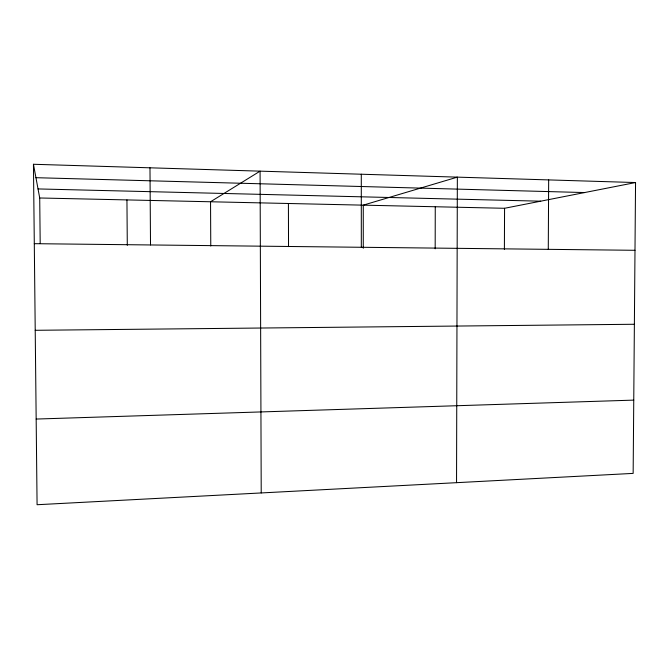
<?xml version="1.0" encoding="UTF-8"?>
<svg xmlns="http://www.w3.org/2000/svg" width="669" height="669" viewBox="0 0 669 669"><rect width="100%" height="100%" fill="white"/><g stroke="black" fill="none" stroke-linecap="round" stroke-linejoin="round"><path stroke-width="1" d="M435.176 248.826L435.26 206.746M456.542 482.675L457.353 177.134L363.267 205.149L363.275 248.266M504.393 249.361L504.568 208.285L635.55 182.545L633.15 473.393L37.079 504.727L33.45 164.273L635.55 182.545M548.279 249.336L548.664 179.902M36.168 419.053L633.752 400.121M35.223 330.302L634.379 324.264M34.295 243.675L634.99 250.298M33.45 164.273L39.714 197.982L504.568 208.285M38.033 188.934L540.694 201.185M35.942 177.695L584.581 192.563M39.714 197.982L40.19 243.575M149.981 167.81L150.517 244.954M126.943 199.914L127.294 245.339M261.219 492.944L260.082 171.147L210.543 201.77L210.768 246.025M288.414 203.493L288.531 246.652M361.293 174.224L361.319 247.279"/></g></svg>
